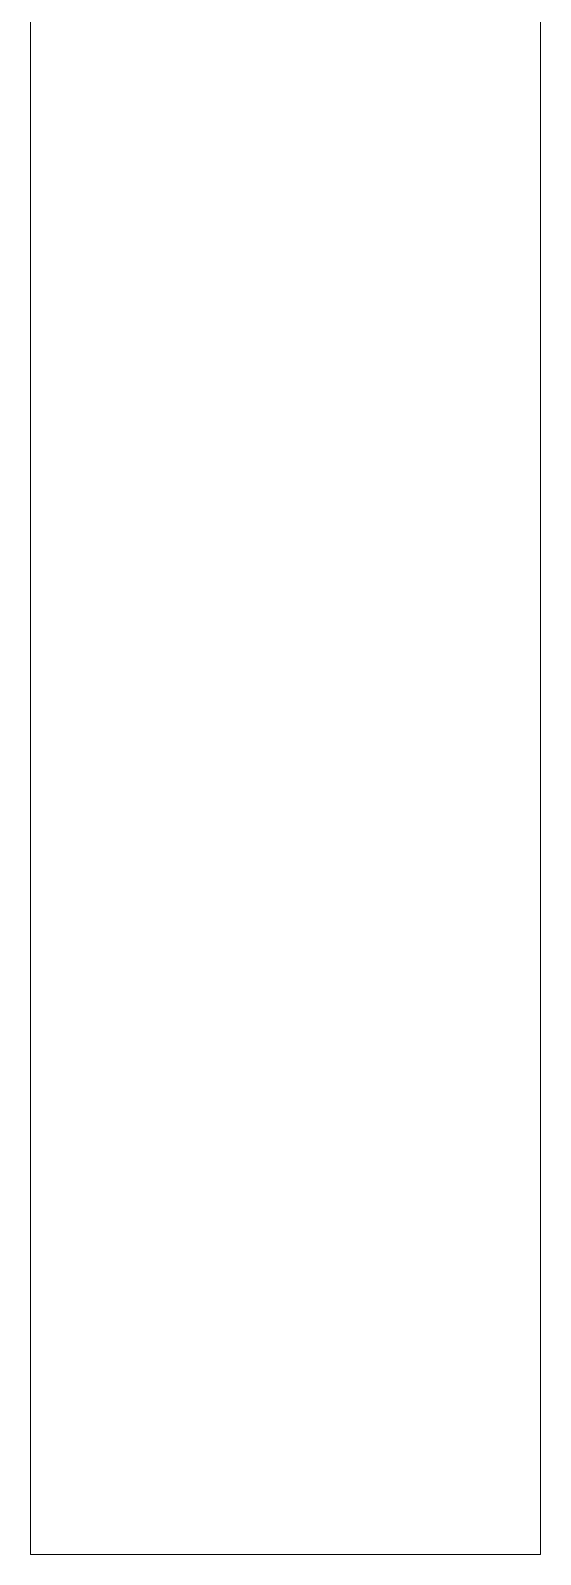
# Model space of a CAD drawing. Header units: millimetres. Extents: x -48147 to 1414029, y -496296 to 18123.
# Drawn here: x 1378129.6 to 1378146.6, y -490026.6 to -489975.7 of the extents above; entities that cross this region are included whole.
import ezdxf

# ---------------------------------------------------------------- set-up
doc = ezdxf.new("R2010")
doc.units = ezdxf.units.MM
doc.header["$MEASUREMENT"] = 0
doc.linetypes.add('Wipeout_Contour', pattern=[1000, 0, -1000])
doc.layers.add('New_A-35-M_FFE_Sanitary', color=7, linetype='Continuous')
doc.layers.add('New_A-35-M_FFE_Sanitary_Pen_No__64', color=7, linetype='Continuous', lineweight=20, true_color=0x606060)

# ---------------------------------------------------------------- blocks, each defined once
blk = doc.blocks.new('Section Elem_190_2', base_point=(1372878.996, -490836.732))
at = {"color": 254, "linetype": 'Wipeout_Contour', "lineweight": 0, "ltscale": 5850621.466093917}
blk.add_wipeout([(1378146.577, -489969.435), (1378129.577, -489969.435), (1378129.577, -490022.732), (1378146.577, -490022.732)], dxfattribs=at).dxf.layer = 'New_A-35-M_FFE_Sanitary'
at = {"color": 254, "linetype": 'Wipeout_Contour', "lineweight": 0, "ltscale": 5850658.998322832}
blk.add_wipeout([(1378146.577, -490022.732), (1378129.577, -490022.732), (1378129.577, -490025.452), (1378146.577, -490025.452)], dxfattribs=at).dxf.layer = 'New_A-35-M_FFE_Sanitary'
at = {"layer": 'New_A-35-M_FFE_Sanitary_Pen_No__64', "linetype": 'Continuous'}
for p, q in [((1378129.577, -489969.435), (1378129.577, -490022.732)), ((1378146.577, -489969.435), (1378146.577, -490022.732))]:
    blk.add_line(p, q, dxfattribs=at)
at = {"color": 254, "linetype": 'Wipeout_Contour', "lineweight": 0, "ltscale": 5850661.575669706}
blk.add_wipeout([(1378146.577, -490025.452), (1378129.577, -490025.452), (1378129.577, -490026.579), (1378146.577, -490026.579)], dxfattribs=at).dxf.layer = 'New_A-35-M_FFE_Sanitary'
at = {"layer": 'New_A-35-M_FFE_Sanitary_Pen_No__64', "linetype": 'Continuous'}
for p, q in [((1378129.577, -490022.732), (1378129.577, -490025.452)), ((1378146.577, -490022.732), (1378146.577, -490025.452)), ((1378129.577, -490025.452), (1378129.577, -490026.579)), ((1378146.577, -490025.452), (1378146.577, -490026.579)), ((1378146.577, -490026.579), (1378129.577, -490026.579))]:
    blk.add_line(p, q, dxfattribs=at)

msp = doc.modelspace()

# ---------------------------------------------------------------- block references
at = {"layer": 'New_A-35-M_FFE_Sanitary'}
msp.add_blockref('Section Elem_190_2', (1372878.996, -490836.732), dxfattribs=at)

doc.saveas('drawing.dxf')
